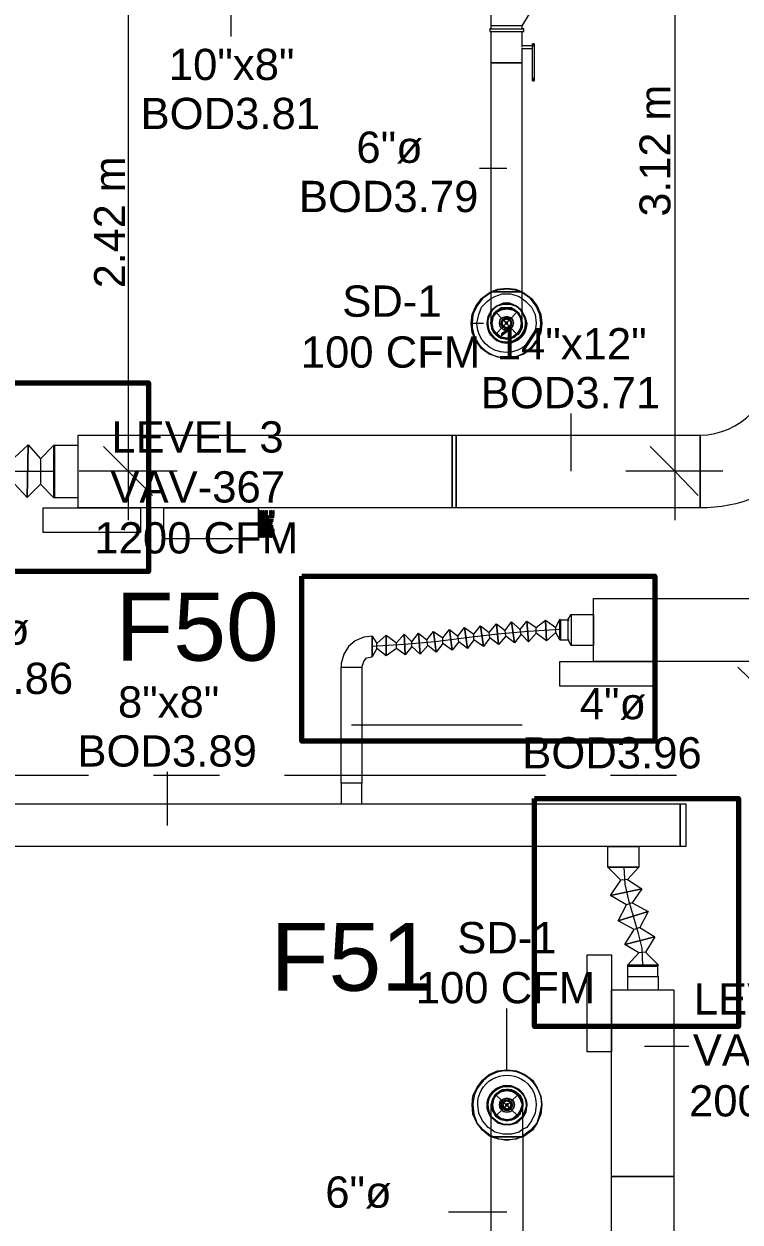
# Model space of a CAD drawing. Header units: metres. Extents: x -2 to 237, y -8 to 52.
# Drawn here: x 26.19 to 29.67, y 39.88 to 45.7 of the extents above; entities that cross this region are included whole.
import ezdxf

# ---------------------------------------------------------------- set-up
doc = ezdxf.new("R2010")
doc.units = ezdxf.units.M
doc.layers.add('HVAC - Ductos', color=5, linetype='Continuous', lineweight=0)
doc.layers.add('PDF4_Text', color=7, linetype='Continuous', lineweight=0)
doc.layers.add('PDF4_Geometry', color=7, linetype='Continuous', lineweight=0, true_color=0xaaaaaa)
doc.styles.add('PDF Arial-BoldMT-Identity-H', font='arial.ttf')
doc.styles.add('PDF Helvetica', font='')
doc.styles.get('PDF Helvetica').set_extended_font_data('Helvetica')

msp = doc.modelspace()

# ---------------------------------------------------------------- linework, layer by layer
at = {"layer": 'HVAC - Ductos', "lineweight": 0}
for points in [[(26.6965, 46.8782), (26.6965, 45.9389), (26.6965, 43.2861)], [(29.3538, 46.8782), (29.3538, 43.2861)], [(27.1959, 45.9389), (27.1959, 45.6365)], [(28.6116, 45.687), (28.6895, 45.8152), (28.6849, 45.8152), (28.6666, 45.8152), (28.6436, 45.8152), (28.6116, 45.8152), (28.5383, 45.8152), (28.5062, 45.8152), (28.4833, 45.8152), (28.465, 45.8152), (28.4604, 45.8152), (28.4604, 45.687)], [(28.4604, 45.6732), (28.4558, 45.6732), (28.465, 45.6732), (28.4787, 45.6732), (28.4971, 45.6732), (28.5154, 45.6732), (28.5383, 45.6732), (28.5566, 45.6732), (28.5796, 45.6732), (28.5933, 45.6732), (28.607, 45.6732), (28.6162, 45.6732), (28.6208, 45.6732), (28.6162, 45.6732), (28.6116, 45.6732), (28.6116, 45.687), (28.6024, 45.687), (28.5887, 45.687), (28.575, 45.687), (28.5566, 45.687), (28.5383, 45.687), (28.5154, 45.687), (28.4971, 45.687), (28.4833, 45.687), (28.4695, 45.687), (28.465, 45.687), (28.4604, 45.687), (28.4604, 45.6732), (28.465, 45.6732), (28.4695, 45.6732)], [(28.4558, 45.6732), (28.4558, 45.6594), (28.465, 45.6594), (28.4787, 45.6594), (28.4971, 45.6594), (28.5154, 45.6594), (28.5383, 45.6594), (28.5566, 45.6594), (28.5796, 45.6594), (28.5933, 45.6594), (28.607, 45.6594), (28.6162, 45.6594), (28.6208, 45.6594), (28.6208, 45.6732)], [(28.4604, 45.6594), (28.4604, 45.5083), (28.465, 45.5083), (28.4695, 45.5083), (28.4833, 45.5083), (28.4971, 45.5083), (28.5154, 45.5083), (28.5383, 45.5083), (28.5566, 45.5083), (28.575, 45.5083), (28.5887, 45.5083), (28.6024, 45.5083), (28.6116, 45.5083), (28.6024, 45.5083), (28.5887, 45.5083), (28.575, 45.5083), (28.5566, 45.5083), (28.5383, 45.5083), (28.5154, 45.5083), (28.4971, 45.5083), (28.4833, 45.5083), (28.4695, 45.5083), (28.465, 45.5083), (28.4604, 45.5083), (28.4604, 44.3949), (28.465, 44.3949), (28.4695, 44.3949), (28.4833, 44.3949), (28.4971, 44.3949), (28.5154, 44.3949), (28.5383, 44.3949), (28.5566, 44.3949), (28.575, 44.3949), (28.5887, 44.3949), (28.6024, 44.3949), (28.6116, 44.3949), (28.6116, 45.5083), (28.6116, 45.5769), (28.662, 45.5769)], [(28.465, 45.6594), (28.4695, 45.6594)], [(28.4787, 45.6732), (28.4833, 45.6732)], [(28.4971, 45.6732), (28.5154, 45.6732), (28.5383, 45.6732), (28.5566, 45.6732), (28.575, 45.6732), (28.5796, 45.6732)], [(28.5108, 45.687), (28.5062, 45.687)], [(28.5704, 45.687), (28.5658, 45.687), (28.5612, 45.687)], [(28.5887, 45.6732), (28.5933, 45.6732)], [(28.6024, 45.6732), (28.607, 45.6732)], [(28.662, 45.5861), (28.662, 45.5907), (28.6116, 45.5907), (28.6116, 45.6594)], [(28.6162, 45.6594), (28.6208, 45.6594)], [(28.6116, 45.5861), (28.6116, 45.5907)], [(28.6116, 45.5815), (28.6116, 45.5769), (28.6116, 45.5815)], [(28.6116, 45.5815), (28.6116, 45.5769), (28.6116, 45.5815)], [(28.6712, 45.5999), (28.662, 45.5999)], [(28.662, 45.4349), (28.662, 45.5861), (28.662, 45.5907), (28.662, 45.5953), (28.662, 45.5999), (28.662, 45.5953), (28.662, 45.5907)], [(28.6712, 45.5861), (28.6712, 45.5907), (28.6712, 45.5953), (28.6712, 45.5999), (28.6712, 45.5953), (28.6712, 45.5907), (28.6712, 45.5861), (28.6712, 45.4349)], [(28.662, 45.4212), (28.6712, 45.4212)], [(28.5383, 44.9951), (28.4054, 44.9951)], [(28.6116, 44.2437), (28.6116, 44.2483), (28.6116, 44.2666), (28.6116, 44.2987), (28.6116, 44.3353), (28.6116, 44.3766), (28.6116, 44.3949), (28.6208, 44.3903), (28.6574, 44.3628), (28.6849, 44.3262), (28.7032, 44.285), (28.7078, 44.2437), (28.7032, 44.1979), (28.6849, 44.1566), (28.6574, 44.12), (28.6208, 44.0925), (28.5796, 44.0787), (28.5383, 44.0696), (28.4925, 44.0787), (28.4513, 44.0925), (28.4146, 44.12), (28.3871, 44.1566), (28.3687, 44.1979), (28.3642, 44.2437), (28.3687, 44.285), (28.3871, 44.3262), (28.4146, 44.3628), (28.4513, 44.3903), (28.4604, 44.3949), (28.4604, 44.3536), (28.4604, 44.3125), (28.4604, 44.2804), (28.4604, 44.2574), (28.4604, 44.2437), (28.4604, 44.2483), (28.4604, 44.2437), (28.465, 44.2208), (28.4695, 44.207), (28.465, 44.2208), (28.4604, 44.2437)], [(28.4604, 44.3949), (28.4925, 44.4087), (28.5383, 44.4133), (28.5796, 44.4087), (28.6116, 44.3949)], [(28.6116, 44.3903), (28.5796, 44.4041), (28.5383, 44.4087), (28.4925, 44.4041), (28.4604, 44.3903)], [(28.6116, 44.3949), (28.6024, 44.3949), (28.5887, 44.3949), (28.575, 44.3949), (28.5566, 44.3949), (28.5383, 44.3949), (28.5154, 44.3949), (28.4971, 44.3949), (28.4833, 44.3949), (28.4695, 44.3949), (28.465, 44.3949), (28.4604, 44.3949)], [(28.4604, 44.3628), (28.4787, 44.372), (28.5154, 44.3857), (28.5566, 44.3857), (28.5978, 44.372), (28.6116, 44.3628)], [(28.5062, 44.3125), (28.5108, 44.3125), (28.5383, 44.3171), (28.5154, 44.3171), (28.4971, 44.3079), (28.4833, 44.2987), (28.4695, 44.2804), (28.465, 44.262), (28.4604, 44.2483)], [(28.5887, 44.1888), (28.575, 44.1796), (28.5566, 44.1704), (28.5383, 44.1704), (28.5154, 44.1704), (28.5016, 44.1796), (28.4833, 44.1888), (28.4741, 44.207), (28.465, 44.2254), (28.465, 44.2437), (28.465, 44.262), (28.4741, 44.2804), (28.4833, 44.2941), (28.5016, 44.3079), (28.5154, 44.3125), (28.5383, 44.3171), (28.5566, 44.3125), (28.575, 44.3079), (28.5887, 44.2941), (28.6024, 44.2804), (28.607, 44.262), (28.6116, 44.2437), (28.607, 44.2254), (28.6024, 44.207), (28.5887, 44.1888), (28.5933, 44.1888)], [(28.4695, 44.2712), (28.4879, 44.2941), (28.5108, 44.3079), (28.5383, 44.3125), (28.5658, 44.3079), (28.5887, 44.2941), (28.6024, 44.2712), (28.607, 44.2437), (28.6024, 44.2162), (28.5887, 44.1933), (28.5658, 44.175), (28.5383, 44.1704), (28.5108, 44.175), (28.4879, 44.1933), (28.4695, 44.2162), (28.465, 44.2437), (28.4695, 44.2666), (28.465, 44.2437), (28.4695, 44.2162)], [(28.465, 44.2666), (28.465, 44.2712), (28.4695, 44.2758), (28.4833, 44.2941), (28.5062, 44.3079)], [(28.6116, 44.2483), (28.6116, 44.262), (28.6024, 44.2804), (28.5887, 44.2987), (28.575, 44.3079), (28.5566, 44.3171), (28.5383, 44.3171), (28.5612, 44.3125), (28.5658, 44.3125)], [(28.5658, 44.3079), (28.5887, 44.2941), (28.6024, 44.2758)], [(28.3642, 44.2437), (28.4237, 44.2437)], [(28.607, 44.2758), (28.607, 44.2712), (28.607, 44.2666), (28.6116, 44.2437), (28.607, 44.2162)], [(28.4695, 44.2116), (28.465, 44.2116), (28.465, 44.2162)], [(28.5062, 44.175), (28.4833, 44.1888), (28.4695, 44.2116)], [(28.4695, 44.207), (28.4695, 44.2024)], [(28.6024, 44.2116), (28.5887, 44.1888), (28.5658, 44.175)], [(28.607, 44.2162), (28.607, 44.2116)], [(28.5108, 44.1704), (28.5062, 44.1704), (28.5062, 44.175)], [(28.5612, 44.175), (28.5383, 44.1704), (28.5108, 44.175)], [(28.5704, 44.175), (28.5658, 44.1704), (28.5612, 44.1704)], [(28.8499, 43.5244), (28.8499, 43.8038)], [(26.1421, 43.5886), (26.2109, 43.6527), (26.2063, 43.3961), (26.1421, 43.4648), (26.0825, 43.3961), (26.0734, 43.6527), (26.1421, 43.5886), (26.1421, 43.4648)], [(26.2704, 43.584), (26.3345, 43.6481), (26.3345, 43.3961), (26.2704, 43.4603), (26.2063, 43.3961), (26.2109, 43.6527), (26.2704, 43.584), (26.2704, 43.4603)], [(26.3345, 43.6481), (26.3345, 43.6435), (26.3345, 43.6252), (26.3345, 43.5977), (26.3345, 43.561), (26.3345, 43.5244), (26.3345, 43.4832), (26.3345, 43.4465), (26.3345, 43.419), (26.3345, 43.4007), (26.3345, 43.3961)], [(26.8156, 43.4053), (26.6965, 43.5244), (26.5774, 43.6435)], [(29.4683, 43.4053), (29.3538, 43.5244), (29.2347, 43.6435)], [(25.5603, 43.4923), (25.6473, 43.4969), (25.7343, 43.5015), (25.826, 43.5061), (25.913, 43.5152), (25.9955, 43.5198), (26.0825, 43.5244), (26.165, 43.5244), (26.2521, 43.5244), (26.3345, 43.5244)], [(26.9348, 43.5244), (26.6965, 43.5244), (26.4582, 43.5244)], [(29.5875, 43.5244), (29.3538, 43.5244), (29.1156, 43.5244)], [(27.3287, 43.2037), (27.3333, 43.2037), (27.3333, 43.2632), (27.3333, 43.2037), (27.3379, 43.2037), (27.3379, 43.2586), (27.3425, 43.254), (27.3425, 43.2037), (27.3471, 43.2037), (27.3471, 43.254), (27.3517, 43.2495), (27.3517, 43.2037), (27.3562, 43.2037), (27.3562, 43.2495), (27.3608, 43.2449), (27.3608, 43.2037), (27.3654, 43.2037), (27.3654, 43.2449), (27.3699, 43.2403), (27.3699, 43.2037), (27.3745, 43.2037), (27.3745, 43.2358), (27.3837, 43.2312), (27.3837, 43.2037), (27.3883, 43.2037), (27.3883, 43.2312), (27.3929, 43.2266), (27.3929, 43.2037), (27.3975, 43.2037), (27.3975, 43.2266), (27.4021, 43.222), (27.4021, 43.2037), (27.4066, 43.2037), (27.4066, 43.2266), (27.4021, 43.2266), (27.4066, 43.2266), (27.4066, 43.2312), (27.3975, 43.2312), (27.3837, 43.2358), (27.4066, 43.2358), (27.4066, 43.2403), (27.3791, 43.2403), (27.3654, 43.2449), (27.4021, 43.2449), (27.4021, 43.2495), (27.3608, 43.2495), (27.3471, 43.2586), (27.4021, 43.2586), (27.3975, 43.2586), (27.3425, 43.2586), (27.3425, 43.2632), (27.3471, 43.2678), (27.3975, 43.2678), (27.3975, 43.2724), (27.3471, 43.2724), (27.3425, 43.2724), (27.3425, 43.277), (27.3975, 43.277), (27.4021, 43.2816), (27.3471, 43.2816), (27.3608, 43.2861), (27.4021, 43.2861), (27.4021, 43.2907), (27.3654, 43.2907), (27.3791, 43.2999), (27.4066, 43.2999), (27.3837, 43.2999), (27.3975, 43.3091), (27.4066, 43.3091), (27.4066, 43.3137), (27.4021, 43.3137), (27.4066, 43.3137), (27.4066, 43.3319), (27.4021, 43.3319), (27.4021, 43.3183), (27.3975, 43.3137), (27.3975, 43.3319), (27.3929, 43.3319), (27.3929, 43.3091), (27.3883, 43.3091), (27.3883, 43.3319), (27.3837, 43.3319), (27.3837, 43.3045), (27.3745, 43.2999), (27.3745, 43.3319), (27.3699, 43.3319), (27.3699, 43.2999), (27.3654, 43.2953), (27.3654, 43.3319), (27.3608, 43.3319), (27.3608, 43.2953), (27.3562, 43.2907), (27.3562, 43.3319), (27.3517, 43.3319), (27.3517, 43.2861), (27.3471, 43.2861), (27.3471, 43.3319), (27.3425, 43.3319), (27.3425, 43.2816), (27.3379, 43.2816), (27.3379, 43.3319), (27.3333, 43.3319), (27.3333, 43.277), (27.3333, 43.3365), (27.3287, 43.3365)], [(27.3333, 43.3091), (27.3333, 43.2724), (27.3425, 43.2816), (27.3425, 43.3091)], [(27.3333, 43.3091), (27.3333, 43.2724)], [(27.3471, 43.2861), (27.3425, 43.2816), (27.3425, 43.3091)], [(27.3562, 43.2907), (27.3517, 43.2861), (27.3517, 43.3091)], [(27.3517, 43.3091), (27.3517, 43.2861)], [(27.3608, 43.2953), (27.3608, 43.3091), (27.3608, 43.2953), (27.3562, 43.2907)], [(27.3699, 43.2999), (27.3699, 43.3091), (27.3699, 43.2999), (27.3654, 43.2999)], [(27.3333, 43.2724), (27.3287, 43.2724)], [(27.3333, 43.2586), (27.3333, 43.2632), (27.3379, 43.2632), (27.3287, 43.2678), (27.3333, 43.2724), (27.3379, 43.2724)], [(27.3287, 43.2678), (27.3333, 43.2632), (27.3333, 43.2312)], [(27.3333, 43.2312), (27.3333, 43.2586)], [(27.3379, 43.2724), (27.3379, 43.277), (27.3425, 43.2724), (27.3425, 43.2678)], [(27.3425, 43.2586), (27.3425, 43.2632), (27.3379, 43.2632), (27.3425, 43.2586), (27.3745, 43.2586), (27.3471, 43.2586), (27.3517, 43.254), (27.3562, 43.254)], [(27.3425, 43.2632), (27.3425, 43.2678), (27.3425, 43.2724), (27.3425, 43.277), (27.3745, 43.277), (27.3745, 43.2816), (27.3471, 43.2816), (27.3517, 43.2861), (27.3562, 43.2861)], [(27.3425, 43.2724), (27.3699, 43.2724), (27.3425, 43.2724)], [(27.3425, 43.2632), (27.3699, 43.2632), (27.3699, 43.2678), (27.3425, 43.2678)], [(27.3425, 43.2312), (27.3425, 43.2586), (27.3425, 43.254)], [(27.3425, 43.2586), (27.3425, 43.2312)], [(27.3425, 43.254), (27.3471, 43.254)], [(27.3517, 43.2861), (27.3471, 43.2861)], [(27.3471, 43.254), (27.3517, 43.2495)], [(27.3608, 43.2861), (27.3562, 43.2861), (27.3608, 43.2907), (27.3654, 43.2907), (27.3699, 43.2907)], [(27.3562, 43.2861), (27.3791, 43.2861), (27.3608, 43.2861)], [(27.3608, 43.2495), (27.3791, 43.2495), (27.3791, 43.254), (27.3562, 43.254)], [(27.3654, 43.2999), (27.3608, 43.2953)], [(27.3699, 43.2907), (27.3791, 43.2907), (27.3791, 43.2953), (27.3699, 43.2953), (27.3654, 43.2953), (27.3699, 43.2999), (27.3791, 43.2999)], [(27.3791, 43.2999), (27.3745, 43.2999), (27.3745, 43.3045), (27.3699, 43.2999)], [(27.3517, 43.2312), (27.3517, 43.2495), (27.3562, 43.2449)], [(27.3517, 43.2495), (27.3517, 43.2312)], [(27.3699, 43.2449), (27.3654, 43.2449), (27.3608, 43.2449), (27.3562, 43.2495), (27.3608, 43.2495)], [(27.3562, 43.2449), (27.3608, 43.2449), (27.3608, 43.2312), (27.3608, 43.2449)], [(27.3608, 43.2449), (27.3654, 43.2403), (27.3654, 43.2449)], [(27.3654, 43.2449), (27.3699, 43.2449), (27.3791, 43.2449), (27.3699, 43.2449)], [(27.3791, 43.2403), (27.3699, 43.2403), (27.3654, 43.2403), (27.3699, 43.2358), (27.3699, 43.2312), (27.3699, 43.2358)], [(27.3699, 43.2358), (27.3745, 43.2312)], [(27.3745, 43.2358), (27.3791, 43.2358), (27.3791, 43.2403)], [(27.3745, 43.2312), (27.3791, 43.2312), (27.3745, 43.2358)], [(28.5337, 42.7226), (28.4971, 42.6814), (28.4879, 42.7822), (28.5291, 42.7501), (28.5612, 42.7913), (28.575, 42.6905), (28.5337, 42.7226), (28.5291, 42.7501)], [(28.607, 42.7318), (28.575, 42.6905), (28.5612, 42.7913), (28.6024, 42.7547), (28.6345, 42.7959), (28.6436, 42.6951), (28.607, 42.7318), (28.6024, 42.7547)], [(28.6803, 42.7363), (28.6436, 42.6951), (28.6345, 42.7959), (28.6803, 42.7639), (28.7261, 42.8005), (28.7307, 42.6997), (28.6803, 42.7363), (28.6803, 42.7639)], [(28.7765, 42.7409), (28.7307, 42.6997), (28.7261, 42.8005), (28.7765, 42.7639), (28.7948, 42.8051), (28.7948, 42.7042), (28.7994, 42.7042), (28.7994, 42.7088), (28.7994, 42.7226), (28.7994, 42.7409), (28.7994, 42.7639), (28.7994, 42.7822), (28.7994, 42.7959), (28.7994, 42.8005), (28.7994, 42.7959), (28.7994, 42.7822), (28.7994, 42.7639), (28.7994, 42.7409), (28.7994, 42.7226), (28.7994, 42.7088), (28.7994, 42.7042), (28.8407, 42.7042)], [(28.8407, 42.8005), (28.7994, 42.8005), (28.7948, 42.8051), (28.7948, 42.8005), (28.7948, 42.7867), (28.7948, 42.7639), (28.7948, 42.7409), (28.7948, 42.7226), (28.7948, 42.7088), (28.7948, 42.7042), (28.7948, 42.7088), (28.7948, 42.7226), (28.7948, 42.7409), (28.7948, 42.7639), (28.7948, 42.7867), (28.7948, 42.8005), (28.7948, 42.8051), (28.7948, 42.7042), (28.7765, 42.7409), (28.7765, 42.7639)], [(28.8361, 42.8051), (28.8499, 42.828), (28.9598, 42.828), (28.9598, 42.8189), (28.9598, 42.8051), (28.9598, 42.7913), (28.9598, 42.773), (28.9598, 42.7547), (28.9598, 42.7318), (28.9598, 42.7134), (28.9598, 42.6997), (28.9598, 42.686), (28.9598, 42.6814), (28.9598, 42.6768), (28.8499, 42.6768), (28.8361, 42.7042), (28.8361, 42.7134), (28.8361, 42.7318), (28.8361, 42.7547), (28.8361, 42.773), (28.8361, 42.7913), (28.8361, 42.8005), (28.8361, 42.8051), (28.8361, 42.8005)], [(28.8499, 42.828), (28.8499, 42.8189), (28.8499, 42.8051), (28.8499, 42.7913), (28.8499, 42.773), (28.8499, 42.7547), (28.8499, 42.7318), (28.8499, 42.7134), (28.8499, 42.6997), (28.8499, 42.686), (28.8499, 42.6814), (28.8499, 42.6768)], [(28.7948, 42.7547), (28.6436, 42.7455), (28.4925, 42.7318), (28.3413, 42.7134), (28.1901, 42.6951), (28.0389, 42.6814), (27.8831, 42.6722)], [(27.906, 42.6631), (27.8831, 42.6218), (27.8831, 42.7226), (27.906, 42.686), (27.9519, 42.7272), (27.9519, 42.6264), (27.906, 42.6631), (27.906, 42.686)], [(28.0022, 42.6631), (27.9519, 42.6264), (27.9519, 42.7272), (28.0022, 42.6905), (28.0389, 42.7318), (28.0435, 42.631), (28.0022, 42.6631), (28.0022, 42.6905)], [(28.0755, 42.6722), (28.0435, 42.631), (28.0389, 42.7318), (28.0755, 42.6951), (28.1076, 42.7363), (28.1168, 42.6356), (28.0755, 42.6722), (28.0755, 42.6951)], [(28.1534, 42.6768), (28.1168, 42.6356), (28.1076, 42.7363), (28.1488, 42.7042), (28.1809, 42.7455), (28.1946, 42.6447), (28.1534, 42.6768), (28.1488, 42.7042)], [(28.2267, 42.686), (28.1946, 42.6447), (28.1809, 42.7455), (28.2267, 42.7134), (28.2588, 42.7547), (28.2726, 42.6539), (28.2267, 42.686), (28.2267, 42.7134)], [(28.3047, 42.6951), (28.2726, 42.6539), (28.2588, 42.7547), (28.3001, 42.7226), (28.3321, 42.7639), (28.3459, 42.6631), (28.3047, 42.6951), (28.3001, 42.7226)], [(28.3779, 42.7042), (28.3459, 42.6631), (28.3321, 42.7639), (28.3779, 42.7318), (28.41, 42.773), (28.4237, 42.6722), (28.3779, 42.7042), (28.3779, 42.7318)], [(28.4558, 42.7134), (28.4237, 42.6722), (28.41, 42.773), (28.4513, 42.7409), (28.4879, 42.7822), (28.4971, 42.6814), (28.4558, 42.7134), (28.4513, 42.7409)], [(27.8831, 42.7226), (27.8419, 42.718), (27.8006, 42.6997), (27.7686, 42.6722), (27.7457, 42.6356), (27.7319, 42.5898), (27.7319, 42.5714), (27.7365, 42.5714), (27.7457, 42.5714), (27.7595, 42.5714), (27.7686, 42.5714), (27.7823, 42.5714), (27.7961, 42.5714), (27.8098, 42.5714), (27.819, 42.5714), (27.8281, 42.5714), (27.8327, 42.5714), (27.8327, 42.0079), (27.8281, 42.0079), (27.819, 42.0079), (27.8098, 42.0079), (27.7961, 42.0079), (27.7823, 42.0079), (27.7686, 42.0079), (27.7595, 42.0079), (27.7457, 42.0079), (27.7365, 42.0079), (27.7319, 42.0079), (27.7319, 42.5714), (27.7365, 42.5714), (27.7457, 42.5714), (27.7595, 42.5714), (27.7686, 42.5714), (27.7823, 42.5714), (27.7961, 42.5714), (27.8098, 42.5714), (27.819, 42.5714), (27.8281, 42.5714), (27.8327, 42.5714), (27.8419, 42.5989), (27.8557, 42.6172), (27.8831, 42.6218)], [(29.6608, 42.5714), (30.0777, 42.1682)], [(27.7823, 42.2919), (28.6116, 42.2919)], [(26.8889, 41.8017), (26.8889, 42.0628)], [(29.1248, 41.5406), (29.1934, 41.4948), (29.0423, 41.4626), (29.0927, 41.536), (29.0285, 41.6001), (29.1797, 41.6001), (29.1248, 41.5406), (29.0927, 41.536)], [(29.1064, 41.6001), (29.111, 41.5176), (29.1294, 41.4398), (29.1522, 41.3619), (29.1751, 41.284), (29.1934, 41.2061), (29.198, 41.1236)], [(29.1476, 41.426), (29.2256, 41.3848), (29.0789, 41.3389), (29.1202, 41.4168), (29.0423, 41.4626), (29.1934, 41.4948), (29.1476, 41.426), (29.1202, 41.4168)], [(29.1843, 41.3069), (29.2576, 41.2611), (29.111, 41.2244), (29.1568, 41.2977), (29.0789, 41.3389), (29.2256, 41.3848), (29.1843, 41.3069), (29.1568, 41.2977)], [(29.2118, 41.1877), (29.2759, 41.1236), (29.1248, 41.1236), (29.1797, 41.1832), (29.111, 41.2244), (29.2576, 41.2611), (29.2118, 41.1877), (29.1797, 41.1832)], [(29.2759, 41.0045), (29.2759, 41.0686), (29.2714, 41.0686), (29.2714, 41.1191), (29.2759, 41.1236), (29.2714, 41.1236), (29.253, 41.1236), (29.2301, 41.1236), (29.198, 41.1236), (29.1706, 41.1236), (29.1431, 41.1236), (29.1294, 41.1236), (29.1248, 41.1236)], [(29.2759, 41.1236), (29.2714, 41.1236), (29.253, 41.1236), (29.2301, 41.1236), (29.198, 41.1236), (29.1706, 41.1236), (29.1431, 41.1236), (29.1294, 41.1236), (29.1248, 41.1236), (29.1248, 41.1191), (29.1294, 41.1191), (29.1476, 41.1191), (29.1706, 41.1191), (29.198, 41.1191), (29.2256, 41.1191), (29.253, 41.1191), (29.2668, 41.1191), (29.2714, 41.1191), (29.2668, 41.1191), (29.253, 41.1191), (29.2256, 41.1191), (29.198, 41.1191), (29.1706, 41.1191), (29.1476, 41.1191), (29.1294, 41.1191), (29.1248, 41.1191), (29.1248, 41.0686), (29.1248, 41.0045), (29.1339, 41.0045), (29.1431, 41.0045), (29.1614, 41.0045), (29.1797, 41.0045), (29.198, 41.0045), (29.2164, 41.0045), (29.2301, 41.0045), (29.2438, 41.0045), (29.2576, 41.0045), (29.2668, 41.0045), (29.2714, 41.0045)], [(29.1248, 41.0686), (29.1339, 41.0686), (29.1431, 41.0686), (29.1614, 41.0686), (29.1797, 41.0686), (29.198, 41.0686), (29.2164, 41.0686), (29.2347, 41.0686), (29.253, 41.0686), (29.2668, 41.0686), (29.2714, 41.0686), (29.2759, 41.0686)], [(29.1476, 41.0686), (29.1614, 41.0686), (29.1797, 41.0686), (29.198, 41.0686), (29.2164, 41.0686), (29.2347, 41.0686), (29.253, 41.0686)], [(28.5383, 40.6151), (28.5383, 40.9128)], [(29.2072, 40.7296), (29.4225, 40.7296)], [(28.4604, 40.4456), (28.4604, 40.4364), (28.4604, 40.418), (28.4604, 40.3906), (28.4604, 40.3539), (28.4604, 40.3127), (28.4604, 40.2898), (28.4513, 40.2944), (28.4191, 40.3218), (28.3917, 40.3585), (28.3733, 40.3997), (28.3687, 40.4456), (28.3733, 40.4868), (28.3917, 40.528), (28.4191, 40.5647), (28.4513, 40.5921), (28.4925, 40.6105), (28.5383, 40.6151), (28.5841, 40.6105), (28.6253, 40.5921), (28.662, 40.5647), (28.6849, 40.528), (28.7032, 40.4868), (28.7078, 40.4456), (28.7032, 40.3997), (28.6849, 40.3585), (28.662, 40.3218), (28.6253, 40.2944), (28.6162, 40.2898), (28.6162, 40.3356), (28.6162, 40.3768), (28.6162, 40.4089), (28.6162, 40.4318), (28.6162, 40.441)], [(28.5154, 40.5142), (28.5383, 40.5188), (28.5658, 40.5142)], [(28.4695, 40.4134), (28.4695, 40.418), (28.465, 40.4456), (28.4695, 40.4684)], [(28.4695, 40.4684), (28.4695, 40.473), (28.4695, 40.4776)], [(28.4741, 40.473), (28.4879, 40.496), (28.5062, 40.5096)], [(28.5062, 40.5142), (28.5108, 40.5142)], [(28.5658, 40.5142), (28.5704, 40.5142)], [(28.5704, 40.5096), (28.5887, 40.496), (28.607, 40.473)], [(28.607, 40.4776), (28.607, 40.473), (28.6116, 40.4684)], [(28.607, 40.4684), (28.6116, 40.4456), (28.607, 40.418)], [(28.465, 40.4364), (28.465, 40.4226), (28.4741, 40.4043), (28.4833, 40.3906), (28.5016, 40.3768), (28.5199, 40.3722), (28.5383, 40.3676), (28.5566, 40.3722), (28.575, 40.3768), (28.5933, 40.3906), (28.6024, 40.4043), (28.6116, 40.4226), (28.6162, 40.4364)], [(28.5108, 40.3722), (28.5062, 40.3768), (28.4879, 40.3906), (28.4741, 40.4134)], [(28.6116, 40.418), (28.607, 40.4134), (28.5887, 40.3906), (28.5704, 40.3814)], [(28.6162, 40.441), (28.6162, 40.4456)], [(28.5658, 40.3768), (28.5383, 40.3722), (28.5154, 40.3768)], [(28.5704, 40.3768), (28.5658, 40.3722)], [(28.6162, 40.3264), (28.5978, 40.3127), (28.5612, 40.3035), (28.5199, 40.3035), (28.4787, 40.3127), (28.4604, 40.3264)], [(28.6162, 40.2898), (28.5841, 40.2806), (28.5383, 40.2714), (28.4925, 40.2806), (28.4604, 40.2898)], [(28.4604, 40.2898), (28.465, 40.2898), (28.4741, 40.2898), (28.4833, 40.2898), (28.5016, 40.2898), (28.5199, 40.2898), (28.5383, 40.2898), (28.5566, 40.2898), (28.575, 40.2898), (28.5933, 40.2898), (28.6024, 40.2898), (28.6116, 40.2898), (28.6162, 40.2898), (28.6162, 39.6483)], [(28.6162, 40.2898), (28.6116, 40.2898), (28.6024, 40.2898), (28.5933, 40.2898), (28.575, 40.2898), (28.5566, 40.2898), (28.5383, 40.2898), (28.5199, 40.2898), (28.5016, 40.2898), (28.4833, 40.2898), (28.4741, 40.2898), (28.465, 40.2898), (28.4604, 40.2898), (28.4604, 39.6483)], [(28.465, 40.2944), (28.4971, 40.2806), (28.5383, 40.276), (28.5841, 40.2806), (28.6162, 40.2944)], [(28.5383, 39.9232), (28.2542, 39.9232)]]:
    msp.add_lwpolyline(points, dxfattribs=at)
for points in [[(28.662, 45.4349), (28.662, 45.4303), (28.662, 45.4258), (28.662, 45.4212), (28.662, 45.4258), (28.662, 45.4303)], [(28.6712, 45.4349), (28.6712, 45.4303), (28.6712, 45.4258), (28.6712, 45.4212), (28.6712, 45.4258), (28.6712, 45.4303)], [(28.4604, 44.3033), (28.4879, 44.3262), (28.5199, 44.3399), (28.552, 44.3399), (28.5841, 44.3262), (28.6116, 44.3033), (28.6116, 44.2987), (28.6116, 44.3033), (28.5841, 44.3262), (28.552, 44.3399), (28.5199, 44.3399), (28.4879, 44.3262), (28.4604, 44.3033), (28.4604, 44.2987)], [(28.607, 44.3033), (28.5841, 44.3262), (28.552, 44.3353), (28.5199, 44.3353), (28.4879, 44.3262), (28.465, 44.3033), (28.4604, 44.2941), (28.465, 44.3033), (28.4879, 44.3262), (28.5199, 44.3353), (28.552, 44.3353), (28.5841, 44.3262), (28.607, 44.3033), (28.6116, 44.2941)], [(28.6345, 44.2437), (28.6253, 44.2758), (28.6116, 44.2987), (28.6253, 44.2758)], [(28.5062, 44.262), (28.5016, 44.2437), (28.5062, 44.262), (28.5199, 44.2712), (28.5383, 44.2758), (28.552, 44.2712), (28.5658, 44.262), (28.5704, 44.2437), (28.5658, 44.262), (28.552, 44.2712), (28.5383, 44.2758), (28.5199, 44.2712)], [(28.5658, 44.2254), (28.5704, 44.2437), (28.5658, 44.2254), (28.552, 44.2116), (28.5383, 44.207), (28.5199, 44.2116), (28.5062, 44.2254), (28.5016, 44.2437), (28.5062, 44.2254), (28.5199, 44.2116), (28.5383, 44.207), (28.552, 44.2116)], [(28.5154, 44.2574), (28.5108, 44.2437), (28.5154, 44.2574), (28.5291, 44.2666), (28.5429, 44.2666), (28.5566, 44.2574), (28.5612, 44.2437), (28.5566, 44.2574), (28.5429, 44.2666), (28.5291, 44.2666)], [(28.5566, 44.23), (28.5612, 44.2437), (28.5566, 44.2254), (28.5429, 44.2162), (28.5291, 44.2162), (28.5154, 44.2254), (28.5108, 44.2437), (28.5154, 44.23), (28.5291, 44.2208), (28.5429, 44.2208)], [(28.5199, 44.2574), (28.5383, 44.262), (28.552, 44.2574), (28.5566, 44.2437), (28.552, 44.23), (28.5383, 44.2208), (28.5199, 44.23), (28.5154, 44.2437)], [(28.5337, 44.2483), (28.5291, 44.2437), (28.5337, 44.2483), (28.5383, 44.2483), (28.5429, 44.2437), (28.5383, 44.2483)], [(28.5383, 44.2391), (28.5429, 44.2437), (28.5383, 44.2391), (28.5337, 44.2391), (28.5291, 44.2437), (28.5337, 44.2391)], [(28.5933, 44.1888), (28.6024, 44.2024), (28.6116, 44.2208), (28.6116, 44.2437), (28.6116, 44.2483), (28.6116, 44.2437), (28.6116, 44.2208), (28.6024, 44.2024)], [(28.4695, 44.2024), (28.4833, 44.1888), (28.4971, 44.175), (28.5154, 44.1704), (28.5383, 44.1658), (28.5566, 44.1704), (28.575, 44.175), (28.5887, 44.1888), (28.575, 44.175), (28.5566, 44.1704), (28.5383, 44.1658), (28.5154, 44.1704), (28.4971, 44.175), (28.4833, 44.1888)], [(28.2726, 43.3457), (26.4536, 43.3457), (26.4536, 43.6985), (28.2726, 43.6985)], [(28.2726, 43.6985), (28.2909, 43.6985), (28.2909, 43.3457), (28.2726, 43.3457)], [(29.4775, 43.3457), (28.2909, 43.3457), (28.2909, 43.6985), (29.4775, 43.6985)], [(26.3391, 43.6481), (26.3391, 43.6435), (26.3391, 43.6252), (26.3391, 43.5977), (26.3391, 43.561), (26.3391, 43.5244), (26.3391, 43.4832), (26.3391, 43.4511), (26.3391, 43.4236), (26.3391, 43.4053), (26.3391, 43.3961), (26.4536, 43.3961), (26.4536, 43.4007), (26.4536, 43.4145), (26.4536, 43.4327), (26.4536, 43.4603), (26.4536, 43.4923), (26.4536, 43.5244), (26.4536, 43.5565), (26.4536, 43.584), (26.4536, 43.6114), (26.4536, 43.6298), (26.4536, 43.6435), (26.4536, 43.6481), (26.3391, 43.6481), (26.3345, 43.6481), (26.3345, 43.6435), (26.3345, 43.6252), (26.3345, 43.5977), (26.3345, 43.561), (26.3345, 43.5244), (26.3345, 43.4832), (26.3345, 43.4465), (26.3345, 43.419), (26.3345, 43.4007), (26.3345, 43.3961), (26.3391, 43.3961), (26.3391, 43.4053), (26.3391, 43.4236), (26.3391, 43.4511), (26.3391, 43.4832), (26.3391, 43.5244), (26.3391, 43.561), (26.3391, 43.5977), (26.3391, 43.6252), (26.3391, 43.6435)], [(26.3391, 43.3961), (26.3391, 43.4007), (26.3391, 43.4145), (26.3391, 43.4327), (26.3391, 43.4603), (26.3391, 43.4923), (26.3391, 43.5244), (26.3391, 43.5565), (26.3391, 43.584), (26.3391, 43.6114), (26.3391, 43.6298), (26.3391, 43.6435), (26.3391, 43.6481), (26.3391, 43.6435), (26.3391, 43.6298), (26.3391, 43.6114), (26.3391, 43.584), (26.3391, 43.5565), (26.3391, 43.5244), (26.3391, 43.4923), (26.3391, 43.4603), (26.3391, 43.4327), (26.3391, 43.4145), (26.3391, 43.4007)], [(26.2841, 43.2266), (26.2841, 43.3457), (26.7561, 43.3457), (26.7561, 43.2266)], [(26.8705, 43.1945), (26.8705, 43.3457), (27.3287, 43.3457), (27.3287, 43.1945)], [(27.3745, 43.3045), (27.3791, 43.3045), (27.3791, 43.3091)], [(27.3287, 43.2678), (27.3333, 43.2724), (27.3379, 43.2724), (27.3379, 43.2678), (27.3379, 43.2632), (27.3333, 43.2632)], [(29.8715, 42.5989), (29.8715, 42.9059), (29.8715, 42.5989), (28.9598, 42.5989), (28.9598, 42.9059), (29.8715, 42.9059), (29.9953, 42.8555), (29.9953, 42.6539)], [(28.7994, 42.8005), (28.7994, 42.7959), (28.7994, 42.7867), (28.7994, 42.7776), (28.7994, 42.7639), (28.7994, 42.7547), (28.7994, 42.7409), (28.7994, 42.7272), (28.7994, 42.718), (28.7994, 42.7088), (28.7994, 42.7042), (28.7994, 42.7088), (28.7994, 42.718), (28.7994, 42.7272), (28.7994, 42.7409), (28.7994, 42.7547), (28.7994, 42.7639), (28.7994, 42.7776), (28.7994, 42.7867), (28.7994, 42.7959)], [(27.8831, 42.6722), (27.8831, 42.6631), (27.8831, 42.6493), (27.8831, 42.6402), (27.8831, 42.631), (27.8831, 42.6264), (27.8831, 42.6218), (27.8831, 42.6264), (27.8831, 42.631), (27.8831, 42.6402), (27.8831, 42.6493), (27.8831, 42.6631), (27.8831, 42.6722), (27.8831, 42.686), (27.8831, 42.6997), (27.8831, 42.7088), (27.8831, 42.718), (27.8831, 42.7226), (27.8831, 42.718), (27.8831, 42.7088), (27.8831, 42.6997), (27.8831, 42.686)], [(28.7948, 42.4798), (28.7948, 42.5989), (29.2668, 42.5989), (29.2668, 42.4798)], [(27.8327, 42.0079), (27.8281, 42.0079), (27.819, 42.0079), (27.8098, 42.0079), (27.7961, 42.0079), (27.7823, 42.0079), (27.7686, 42.0079), (27.7595, 42.0079), (27.7457, 42.0079), (27.7365, 42.0079), (27.7319, 42.0079), (27.7319, 41.9071), (27.7365, 41.9071), (27.7457, 41.9071), (27.7595, 41.9071), (27.7686, 41.9071), (27.7823, 41.9071), (27.7961, 41.9071), (27.8098, 41.9071), (27.819, 41.9071), (27.8281, 41.9071), (27.8327, 41.9071)], [(25.7664, 41.9071), (29.3813, 41.9071), (29.3813, 41.7009), (25.7664, 41.7009)], [(29.3813, 41.7009), (29.3813, 41.9071), (29.4088, 41.9071), (29.4088, 41.7009)], [(29.1797, 41.7009), (29.1797, 41.6001), (29.0285, 41.6001), (29.0285, 41.7009), (29.0377, 41.7009), (29.0514, 41.7009), (29.0652, 41.7009), (29.0835, 41.7009), (29.1064, 41.7009), (29.1248, 41.7009), (29.1431, 41.7009), (29.1568, 41.7009), (29.1706, 41.7009)], [(29.1064, 41.6001), (29.1248, 41.6001), (29.1431, 41.6001), (29.1568, 41.6001), (29.1706, 41.6001), (29.1797, 41.6001), (29.1706, 41.6001), (29.1568, 41.6001), (29.1431, 41.6001), (29.1248, 41.6001), (29.1064, 41.6001), (29.0835, 41.6001), (29.0652, 41.6001), (29.0514, 41.6001), (29.0377, 41.6001), (29.0285, 41.6001), (29.0377, 41.6001), (29.0514, 41.6001), (29.0652, 41.6001), (29.0835, 41.6001)], [(28.9277, 41.174), (29.0469, 41.174), (29.0469, 40.7021), (28.9277, 40.7021)], [(29.2714, 41.1191), (29.2622, 41.1191), (29.253, 41.1191), (29.2347, 41.1191), (29.2164, 41.1191), (29.198, 41.1191), (29.1797, 41.1191), (29.1614, 41.1191), (29.1476, 41.1191), (29.1339, 41.1191), (29.1248, 41.1191), (29.1339, 41.1191), (29.1476, 41.1191), (29.1614, 41.1191), (29.1797, 41.1191), (29.198, 41.1191), (29.2164, 41.1191), (29.2347, 41.1191), (29.253, 41.1191), (29.2622, 41.1191)], [(29.3492, 41.0045), (29.3492, 40.0973), (29.0469, 40.0973), (29.0469, 41.0045)], [(28.6116, 40.4272), (28.6024, 40.4089), (28.5887, 40.3906), (28.575, 40.3814), (28.5566, 40.3722), (28.5383, 40.3722), (28.5199, 40.3722), (28.5016, 40.3814), (28.4879, 40.3906), (28.4741, 40.4089), (28.4695, 40.4272), (28.465, 40.4456), (28.4695, 40.4639), (28.4741, 40.4822), (28.4879, 40.496), (28.5016, 40.5096), (28.5199, 40.5142), (28.5383, 40.5188), (28.5566, 40.5142), (28.575, 40.5096), (28.5887, 40.496), (28.6024, 40.4822), (28.6116, 40.4639), (28.6116, 40.4456)], [(28.4741, 40.473), (28.4879, 40.496), (28.5108, 40.5096), (28.5383, 40.5142), (28.5658, 40.5096), (28.5887, 40.496), (28.6024, 40.473), (28.6116, 40.4456), (28.6024, 40.418), (28.5887, 40.3952), (28.5658, 40.3768), (28.5383, 40.3722), (28.5108, 40.3768), (28.4879, 40.3952), (28.4741, 40.418), (28.4695, 40.4456)], [(28.5566, 40.4134), (28.5704, 40.4272), (28.575, 40.4456), (28.5704, 40.4272), (28.5566, 40.4134), (28.5383, 40.4089), (28.5199, 40.4134), (28.5062, 40.4272), (28.5016, 40.4456), (28.5062, 40.4639), (28.5199, 40.473), (28.5383, 40.4776), (28.5566, 40.473), (28.5704, 40.4639), (28.575, 40.4456), (28.5704, 40.4593), (28.5566, 40.473), (28.5383, 40.4776), (28.5199, 40.473), (28.5108, 40.4593), (28.5062, 40.4456), (28.5108, 40.4272), (28.5199, 40.4134), (28.5383, 40.4089)], [(28.5475, 40.4226), (28.5566, 40.4318), (28.5658, 40.4456), (28.5612, 40.4272), (28.5475, 40.418), (28.5291, 40.418), (28.5199, 40.4272), (28.5108, 40.4456), (28.5199, 40.4593), (28.5291, 40.4684), (28.5475, 40.4684), (28.5612, 40.4593), (28.5658, 40.4456), (28.5566, 40.4593), (28.5475, 40.4684), (28.5291, 40.4684), (28.5199, 40.4593), (28.5154, 40.4456), (28.5199, 40.4318), (28.5291, 40.4226)], [(28.5245, 40.4593), (28.5383, 40.4639), (28.552, 40.4593), (28.5566, 40.4456), (28.552, 40.4318), (28.5383, 40.4226), (28.5245, 40.4318), (28.5199, 40.4456)], [(28.5383, 40.4501), (28.5337, 40.4456), (28.5337, 40.4501), (28.5429, 40.4501), (28.5429, 40.4456), (28.5429, 40.4501)], [(28.5429, 40.441), (28.5429, 40.4456), (28.5429, 40.441), (28.5337, 40.441), (28.5337, 40.4456), (28.5383, 40.441)], [(28.6162, 40.386), (28.6299, 40.4089), (28.6345, 40.4456), (28.6299, 40.4089)], [(28.465, 40.386), (28.4925, 40.3631), (28.5245, 40.3493), (28.5566, 40.3493), (28.5841, 40.3631), (28.6116, 40.386), (28.6162, 40.3906), (28.6116, 40.386), (28.5841, 40.3631), (28.5566, 40.3493), (28.5245, 40.3493), (28.4925, 40.3631), (28.465, 40.386), (28.4604, 40.3906)], [(28.6116, 40.3814), (28.5887, 40.3585), (28.5566, 40.3493), (28.5199, 40.3493), (28.4925, 40.3585), (28.465, 40.3814), (28.4604, 40.386), (28.465, 40.3814), (28.4925, 40.3585), (28.5199, 40.3493), (28.5566, 40.3493), (28.5887, 40.3585), (28.6116, 40.3814), (28.6162, 40.386)], [(29.0469, 38.1868), (29.0469, 40.0973), (29.3492, 40.0973), (29.3492, 38.1868)]]:
    msp.add_lwpolyline(points, close=True, dxfattribs=at)
for points in [[(28.4604, 44.3903), (28.4513, 44.3857), (28.4191, 44.3628), (28.3917, 44.3262), (28.3733, 44.285), (28.3687, 44.2437, 1.013808), (28.7032, 44.2437), (28.6986, 44.285), (28.6803, 44.3262), (28.6528, 44.3628), (28.6208, 44.3857), (28.6116, 44.3903)], [(28.6116, 44.3628), (28.6299, 44.3491), (28.6574, 44.3216), (28.6758, 44.285), (28.6803, 44.2437, -0.994589), (28.3917, 44.2437), (28.4009, 44.285), (28.4146, 44.3216), (28.4421, 44.3491), (28.4604, 44.3628)], [(28.6162, 40.2944), (28.6208, 40.2989), (28.6574, 40.3264), (28.6849, 40.3585), (28.6986, 40.3997), (28.7078, 40.4456, 0.986385), (28.3733, 40.4456), (28.3779, 40.3997), (28.3917, 40.3585), (28.4191, 40.3264), (28.4558, 40.2989), (28.465, 40.2944)], [(28.4604, 40.3264), (28.4467, 40.3356), (28.4191, 40.3676), (28.4009, 40.4043), (28.3963, 40.4456, -1.012855), (28.6803, 40.4456), (28.6758, 40.4043), (28.6574, 40.3676), (28.6345, 40.3356), (28.6162, 40.3264)]]:
    msp.add_lwpolyline(points, format="xyb", dxfattribs=at)
for points in [[(28.4421, 44.2437, 1.010985), (28.6345, 44.2437, -1.390866), (28.4604, 44.2987), (28.4467, 44.2758), (28.4421, 44.2437), (28.4467, 44.2758), (28.4604, 44.2941, 1.3538), (28.6299, 44.2437), (28.6253, 44.2758), (28.6116, 44.2941, -1.353213)], [(29.4775, 43.3457), (29.4775, 43.6985, 0.40193), (29.8349, 44.0559), (30.1877, 44.0559, -0.419396)], [(28.6345, 40.4456, 1.307231), (28.4604, 40.3906), (28.4513, 40.4134), (28.4467, 40.4456, -1.326025), (28.6162, 40.3906), (28.6253, 40.4134), (28.6345, 40.4456, 0.97067), (28.4421, 40.4456), (28.4467, 40.4089), (28.4604, 40.386, -1.361854)], [(28.6162, 40.4456), (28.6162, 40.4364), (28.6162, 40.4456), (28.6116, 40.4639), (28.6024, 40.4822), (28.5933, 40.496), (28.575, 40.5096), (28.5566, 40.5188), (28.5383, 40.5188), (28.5199, 40.5188), (28.5016, 40.5096), (28.4833, 40.496), (28.4741, 40.4822), (28.465, 40.4639), (28.4604, 40.4456), (28.465, 40.4364, -1.064962)]]:
    msp.add_lwpolyline(points, format="xyb", close=True, dxfattribs=at)
at = {"layer": 'PDF4_Geometry', "color": 8, "lineweight": 0, "true_color": 0x808080}
for points in [[(28.5978, 44.2895), (28.5612, 44.3171), (28.5108, 44.3171), (28.4741, 44.2895), (28.4604, 44.2437), (28.4741, 44.1979), (28.5108, 44.1704), (28.5612, 44.1704), (28.5978, 44.1979), (28.6116, 44.2437)], [(28.6024, 40.4868), (28.5612, 40.5188), (28.5154, 40.5188), (28.4787, 40.4868), (28.4604, 40.4456), (28.4787, 40.3997), (28.5154, 40.3722), (28.5612, 40.3722), (28.6024, 40.3997), (28.6162, 40.4456)]]:
    msp.add_lwpolyline(points, close=True, dxfattribs=at)
for points in [[(28.4833, 44.2987), (28.5887, 44.1888)], [(28.5887, 44.2987), (28.4833, 44.1888)], [(28.4833, 40.496), (28.5933, 40.3906)], [(28.5933, 40.496), (28.4833, 40.3906)]]:
    msp.add_lwpolyline(points, dxfattribs=at)
at = {"layer": 'PDF4_Geometry', "color": 232, "lineweight": 70, "true_color": 0xe91e64}
for points in [[(24.9639, 43.9525), (26.7955, 43.9525), (26.7955, 43.0373), (24.9639, 43.0373)], [(27.5413, 43.0131), (29.258, 43.0131), (29.258, 42.2128), (27.5413, 42.2128)], [(28.6723, 41.9332), (29.6642, 41.9332), (29.6642, 40.8262), (28.6723, 40.8262)]]:
    msp.add_lwpolyline(points, close=True, dxfattribs=at)
at = {"layer": 'PDF4_Geometry', "lineweight": 0}
for points in [[(26.504, 42.0446), (25.2349, 42.0446)], [(27.1409, 42.0446), (26.8201, 42.0446)], [(28.7261, 42.0446), (27.457, 42.0446)], [(29.363, 42.0446), (29.0423, 42.0446)]]:
    msp.add_lwpolyline(points, dxfattribs=at)

# ---------------------------------------------------------------- texts
at = {"layer": 'PDF4_Text', "lineweight": 0, "char_height": 0.1519, "attachment_point": 4, "style": 'PDF Helvetica'}
for s, insert in [('10"x8"', (26.8945, 45.4991)), ('BOD3.81', (26.7571, 45.2608)), ('6"ø', (27.8063, 45.0959)), ('BOD3.79', (27.5268, 44.8576)), ('SD-1', (27.7376, 44.3491)), ('14"x12"', (28.489, 44.1429)), ('100 CFM', (27.536, 44.1017)), ('BOD3.71', (28.4111, 43.9046)), ('LEVEL 3', (26.615, 43.6893)), ('VAV-367', (26.6104, 43.4465)), ('1200 CFM', (26.5325, 43.199)), ('10"ø', (25.7766, 42.7546)), ('BOD3.86', (25.5566, 42.5163)), ('8"x8"', (26.6471, 42.4018)), ('4"ø', (28.8922, 42.3927)), ('BOD3.89', (26.4501, 42.1636)), ('BOD3.96', (28.6127, 42.1544)), ('SD-1', (28.2965, 41.2564)), ('100 CFM', (28.0949, 41.0135)), ('LEVEL 3', (29.4466, 40.9586)), ('VAV-369', (29.442, 40.7111)), ('200 CFM', (29.4236, 40.4637)), ('6"ø', (27.6551, 40.0193))]:
    msp.add_mtext(s, dxfattribs=dict(at, insert=insert))
at = {"layer": 'PDF4_Text', "lineweight": 0, "char_height": 0.15002, "attachment_point": 4, "rotation": 90, "style": 'PDF Helvetica'}
for s, insert in [('3.12 m', (29.259, 44.761)), ('2.42 m', (26.6061, 44.4128))]:
    msp.add_mtext(s, dxfattribs=dict(at, insert=insert))
at = {"layer": 'PDF4_Text', "color": 232, "lineweight": 70, "true_color": 0xe91e64, "char_height": 0.32989, "attachment_point": 4, "style": 'PDF Arial-BoldMT-Identity-H'}
for s, insert in [('F50', (26.6349, 42.7658)), ('F51', (27.3894, 41.1622))]:
    msp.add_mtext(s, dxfattribs=dict(at, insert=insert))

doc.saveas('drawing.dxf')
